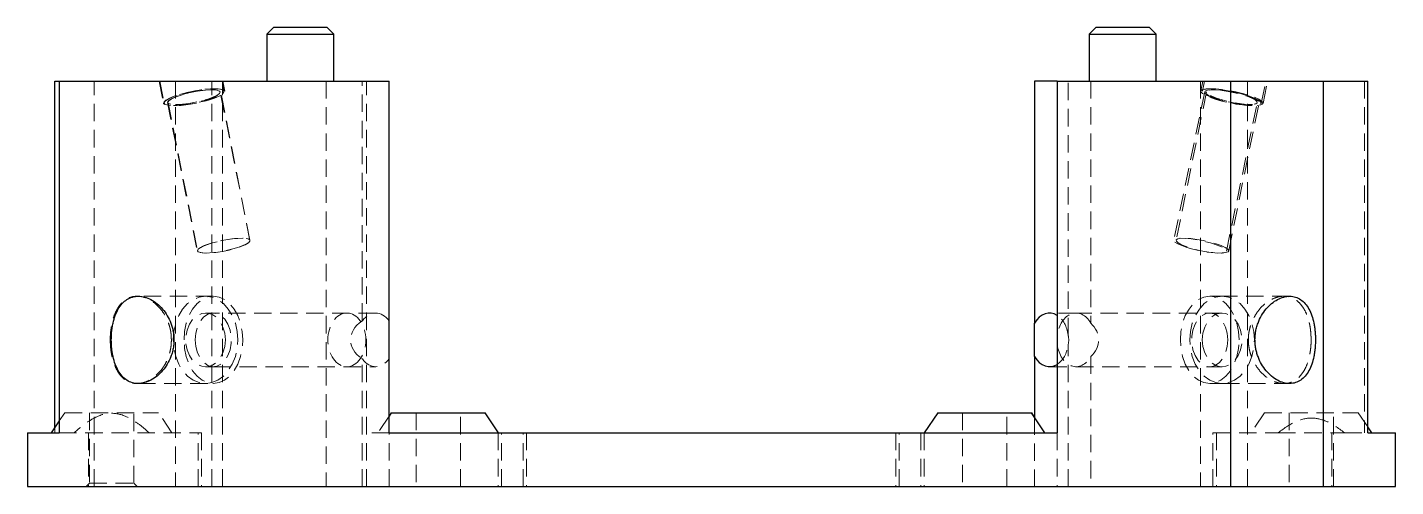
# Model space of a CAD drawing. Header units: millimetres. Extents: x 33 to 273, y 40 to 208.
# Drawn here: x 173 to 273, y 40.2 to 73.8 of the extents above; entities that cross this region are included whole.
import ezdxf

# ---------------------------------------------------------------- set-up
doc = ezdxf.new("R2010")
doc.units = ezdxf.units.MM
doc.linetypes.add('HIDDEN', pattern=[1.905, 1.27, -0.635])

msp = doc.modelspace()

# ---------------------------------------------------------------- linework, layer by layer
at = {"color": 7, "linetype": 'Continuous', "lineweight": 25}
for p, q in [((190.99, 73.77), (190.5, 73.28)), ((190.5, 73.28), (190.5, 69.84)), ((190.5, 73.28), (195.4, 73.28)), ((194.91, 73.77), (190.99, 73.77)), ((195.4, 73.28), (194.91, 73.77)), ((195.4, 69.84), (195.4, 73.28)), ((251.09, 73.77), (250.6, 73.28)), ((250.6, 73.28), (250.6, 69.84)), ((250.6, 73.28), (253.05, 73.28)), ((253.05, 73.77), (251.09, 73.77)), ((255.01, 73.77), (253.05, 73.77)), ((253.05, 73.28), (255.5, 73.28)), ((255.5, 73.28), (255.01, 73.77)), ((255.5, 69.84), (255.5, 73.28)), ((175, 44.54), (175, 69.84)), ((175, 69.84), (175.33, 69.84)), ((175.33, 69.84), (175.33, 44.16)), ((175.33, 69.84), (177.99, 69.84)), ((177.99, 69.84), (186.05, 69.84)), ((186.05, 69.84), (199.44, 69.84)), ((199.44, 44.16), (199.44, 69.84)), ((246.61, 69.84), (246.61, 52.17)), ((248.27, 69.84), (246.61, 69.84)), ((248.27, 69.84), (260.95, 69.84)), ((248.27, 69.84), (248.27, 44.16)), ((260.95, 40.24), (260.95, 69.84)), ((260.95, 69.84), (267.72, 69.84)), ((267.72, 40.24), (267.72, 69.84)), ((267.72, 69.84), (270.96, 69.84)), ((270.96, 44.16), (270.96, 69.84)), ((246.61, 49.73), (246.61, 52.17)), ((246.61, 49.73), (246.61, 45.29)), ((175.33, 45.03), (174.75, 44.16)), ((175.33, 45.03), (174.75, 44.16)), ((199.6, 45.63), (199.44, 45.39)), ((199.6, 45.63), (206.46, 45.63)), ((207.44, 44.16), (206.46, 45.63)), ((239.53, 45.63), (238.55, 44.16)), ((239.53, 45.63), (246.39, 45.63)), ((247.37, 44.16), (246.39, 45.63)), ((246.39, 45.63), (246.4, 45.63)), ((246.61, 45.3), (246.4, 45.63)), ((173, 44.16), (173, 40.24)), ((173, 44.16), (175.33, 44.16)), ((199.44, 44.16), (248.27, 44.16)), ((271.25, 44.16), (270.96, 44.6)), ((270.96, 44.16), (273, 44.16)), ((273, 40.24), (273, 44.16)), ((173, 40.24), (177.99, 40.24)), ((177.99, 40.24), (186.05, 40.24)), ((186.05, 40.24), (260.95, 40.24)), ((260.95, 40.24), (267.72, 40.24)), ((267.72, 40.24), (273, 40.24))]:
    msp.add_line(p, q, dxfattribs=at)
at = {"color": 7, "linetype": 'HIDDEN', "lineweight": 18}
for p, q in [((177.89, 40.24), (177.89, 69.84)), ((182.63, 69.84), (182.95, 68.22)), ((182.68, 69.84), (183, 68.23)), ((183.82, 69.84), (183.82, 40.24)), ((186.48, 40.24), (186.48, 69.84)), ((189.27, 58.22), (187.09, 69.06)), ((189.27, 58.21), (187.14, 69.05)), ((187.37, 69.11), (187.23, 69.84)), ((187.25, 40.24), (187.25, 69.84)), ((187.43, 69.1), (187.28, 69.84)), ((194.85, 69.84), (194.85, 40.24)), ((197.48, 52.35), (197.48, 69.84)), ((197.79, 40.24), (197.79, 69.84)), ((249.06, 51.3), (249.06, 69.84)), ((250.72, 69.84), (250.72, 52.17)), ((259.05, 69.07), (256.79, 58.23)), ((259.18, 69.06), (256.96, 58.22)), ((258.74, 69.84), (258.74, 40.24)), ((258.91, 69.84), (258.76, 69.13)), ((259.04, 69.84), (258.89, 69.12)), ((262.17, 40.24), (262.17, 69.84)), ((263.18, 68.21), (263.52, 69.84)), ((263.31, 68.22), (263.64, 69.84)), ((270.72, 69.84), (270.72, 44.16)), ((183.24, 68.28), (185.42, 57.44)), ((183.29, 68.29), (185.43, 57.45)), ((260.63, 57.43), (262.89, 68.27)), ((260.8, 57.44), (263.02, 68.28)), ((181.1, 54.14), (181.02, 54.14)), ((186.59, 54.14), (181.1, 54.14)), ((260.32, 54.14), (259.41, 54.14)), ((265.25, 54.14), (260.32, 54.14)), ((186.59, 52.91), (186.02, 52.91)), ((198.46, 52.91), (186.59, 52.91)), ((249.64, 52.91), (247.7, 52.91)), ((260.32, 52.91), (249.64, 52.91)), ((249.06, 40.24), (249.06, 50.6)), ((197.48, 40.24), (197.48, 49.55)), ((250.72, 49.73), (250.72, 40.24)), ((186.02, 48.99), (186.59, 48.99)), ((186.59, 48.99), (198.46, 48.99)), ((247.7, 48.99), (249.64, 48.99)), ((249.64, 48.99), (260.32, 48.99)), ((181.02, 47.76), (181.1, 47.76)), ((181.1, 47.76), (186.59, 47.76)), ((259.41, 47.76), (260.32, 47.76)), ((260.32, 47.76), (265.25, 47.76)), ((175.73, 45.63), (175.33, 45.03)), ((175.73, 45.63), (175.33, 45.03)), ((175.73, 45.63), (182.59, 45.63)), ((177.54, 45.63), (177.54, 40.48)), ((177.54, 45.63), (177.54, 40.48)), ((180.78, 40.48), (180.78, 45.63)), ((180.78, 40.48), (180.78, 45.63)), ((183.57, 44.16), (182.59, 45.63)), ((183.57, 44.16), (182.59, 45.63)), ((199.44, 45.39), (198.62, 44.16)), ((201.42, 45.63), (201.42, 40.24)), ((204.65, 40.24), (204.65, 45.63)), ((239.53, 45.63), (238.55, 44.16)), ((241.34, 45.63), (241.34, 40.24)), ((241.35, 45.63), (241.35, 40.24)), ((244.58, 40.24), (244.58, 45.63)), ((244.58, 40.24), (244.58, 45.63)), ((246.61, 45.29), (246.61, 40.24)), ((263.41, 45.63), (262.43, 44.16)), ((263.41, 45.63), (270.27, 45.63)), ((265.22, 45.63), (265.22, 40.24)), ((268.46, 40.24), (268.46, 45.63)), ((270.96, 44.6), (270.27, 45.63)), ((175, 44.16), (175, 44.54)), ((175.33, 44.16), (185.73, 44.16)), ((177.46, 44.16), (177.46, 40.24)), ((185.49, 40.24), (185.49, 44.16)), ((185.73, 44.16), (185.73, 40.24)), ((199.44, 44.16), (197.79, 44.16)), ((199.44, 40.24), (199.44, 44.16)), ((207.41, 44.16), (207.41, 40.24)), ((207.65, 40.24), (207.65, 44.16)), ((209.23, 40.24), (209.23, 44.16)), ((209.48, 44.16), (209.48, 40.24)), ((236.48, 44.16), (236.48, 40.24)), ((236.72, 40.24), (236.72, 44.16)), ((238.3, 44.16), (238.3, 40.24)), ((238.54, 44.16), (238.54, 40.24)), ((248.27, 44.16), (248.27, 40.24)), ((259.65, 40.24), (259.65, 44.16)), ((259.65, 44.16), (264.42, 44.16)), ((259.9, 44.16), (259.9, 40.24)), ((264.42, 44.16), (269.26, 44.16)), ((268.34, 44.16), (268.34, 40.24)), ((269.26, 44.16), (270.96, 44.16)), ((177.54, 40.48), (177.3, 40.24)), ((177.54, 40.48), (177.3, 40.24)), ((177.54, 40.48), (180.78, 40.48)), ((181.02, 40.24), (180.78, 40.48)), ((181.02, 40.24), (180.78, 40.48))]:
    msp.add_line(p, q, dxfattribs=at)
at = {"color": 7, "linetype": 'HIDDEN', "lineweight": 18, "flags": 128}
for points in [[(186.77, 68.67), (186.38, 68.53), (185.92, 68.39), (185.42, 68.27), (184.9, 68.17), (184.4, 68.1), (183.95, 68.06), (183.55, 68.05), (183.25, 68.07), (183.04, 68.13), (182.95, 68.22), (182.99, 68.33), (183.13, 68.46), (183.39, 68.6), (183.74, 68.74), (184.17, 68.88), (184.66, 69.01), (185.17, 69.12), (185.68, 69.21), (186.16, 69.26), (186.59, 69.29), (186.94, 69.28), (187.2, 69.24), (187.34, 69.17), (187.37, 69.07), (187.28, 68.95), (187.08, 68.81), (186.77, 68.67)], [(183.58, 68.67), (183.28, 68.53), (183.08, 68.39), (183, 68.27), (183.04, 68.17), (183.2, 68.1), (183.46, 68.06), (183.82, 68.05), (184.25, 68.07), (184.74, 68.13), (185.25, 68.22), (185.76, 68.33), (186.24, 68.46), (186.67, 68.6), (187.01, 68.74), (187.26, 68.88), (187.4, 69.01), (187.42, 69.12), (187.32, 69.21), (187.11, 69.26), (186.8, 69.29), (186.4, 69.28), (185.93, 69.24), (185.43, 69.17), (184.92, 69.07), (184.42, 68.95), (183.96, 68.81), (183.58, 68.67)], [(186.56, 68.67), (186.85, 68.8), (187.03, 68.93), (187.09, 69.04), (187.03, 69.12), (186.85, 69.18), (186.57, 69.21), (186.2, 69.2), (185.76, 69.16), (185.29, 69.09), (184.81, 68.99), (184.35, 68.87), (183.94, 68.74), (183.61, 68.6), (183.38, 68.47), (183.26, 68.35), (183.25, 68.25), (183.37, 68.18), (183.6, 68.14), (183.93, 68.13), (184.34, 68.15), (184.8, 68.21), (185.28, 68.3), (185.75, 68.41), (186.19, 68.53), (186.56, 68.67)], [(183.79, 68.67), (184.16, 68.8), (184.59, 68.93), (185.06, 69.04), (185.54, 69.12), (186.01, 69.18), (186.42, 69.21), (186.75, 69.2), (186.99, 69.16), (187.12, 69.09), (187.13, 68.99), (187.01, 68.87), (186.79, 68.74), (186.46, 68.6), (186.06, 68.47), (185.6, 68.35), (185.12, 68.25), (184.65, 68.18), (184.21, 68.14), (183.83, 68.13), (183.54, 68.15), (183.36, 68.21), (183.29, 68.3), (183.34, 68.41), (183.51, 68.53), (183.79, 68.67)], [(259.42, 68.67), (259.82, 68.53), (260.29, 68.39), (260.79, 68.27), (261.31, 68.17), (261.8, 68.1), (262.25, 68.06), (262.63, 68.05), (262.92, 68.07), (263.11, 68.13), (263.18, 68.22), (263.13, 68.33), (262.97, 68.46), (262.69, 68.6), (262.33, 68.74), (261.89, 68.88), (261.4, 69.01), (260.89, 69.12), (260.38, 69.21), (259.91, 69.26), (259.49, 69.29), (259.15, 69.28), (258.91, 69.24), (258.78, 69.17), (258.77, 69.07), (258.88, 68.95), (259.1, 68.81), (259.42, 68.67)], [(262.68, 68.67), (262.99, 68.53), (263.2, 68.39), (263.3, 68.27), (263.28, 68.17), (263.14, 68.1), (262.89, 68.06), (262.55, 68.05), (262.12, 68.07), (261.64, 68.13), (261.14, 68.22), (260.62, 68.33), (260.14, 68.46), (259.71, 68.6), (259.35, 68.74), (259.08, 68.88), (258.93, 69.01), (258.89, 69.12), (258.97, 69.21), (259.16, 69.26), (259.46, 69.29), (259.85, 69.28), (260.3, 69.24), (260.8, 69.17), (261.32, 69.07), (261.82, 68.95), (262.28, 68.81), (262.68, 68.67)], [(259.62, 68.67), (259.32, 68.8), (259.13, 68.93), (259.05, 69.04), (259.09, 69.12), (259.25, 69.18), (259.52, 69.21), (259.88, 69.2), (260.31, 69.16), (260.77, 69.09), (261.26, 68.99), (261.72, 68.87), (262.14, 68.74), (262.48, 68.6), (262.73, 68.47), (262.86, 68.35), (262.88, 68.25), (262.78, 68.18), (262.57, 68.14), (262.25, 68.13), (261.85, 68.15), (261.4, 68.21), (260.92, 68.3), (260.45, 68.41), (260, 68.53), (259.62, 68.67)], [(262.47, 68.67), (262.1, 68.8), (261.66, 68.93), (261.18, 69.04), (260.7, 69.12), (260.24, 69.18), (259.84, 69.21), (259.52, 69.2), (259.3, 69.16), (259.19, 69.09), (259.19, 68.99), (259.32, 68.87), (259.56, 68.74), (259.9, 68.6), (260.31, 68.47), (260.77, 68.35), (261.26, 68.25), (261.73, 68.18), (262.16, 68.14), (262.52, 68.13), (262.8, 68.15), (262.97, 68.21), (263.02, 68.3), (262.95, 68.41), (262.76, 68.53), (262.47, 68.67)], [(188.74, 57.83), (188.37, 57.7), (187.93, 57.57), (187.46, 57.46), (186.98, 57.37), (186.52, 57.32), (186.11, 57.29), (185.78, 57.3), (185.55, 57.34), (185.43, 57.41), (185.44, 57.51), (185.56, 57.63), (185.79, 57.76), (186.12, 57.9), (186.53, 58.03), (186.99, 58.15), (187.47, 58.25), (187.94, 58.32), (188.38, 58.36), (188.75, 58.37), (189.03, 58.34), (189.21, 58.29), (189.27, 58.2), (189.21, 58.09), (189.03, 57.97), (188.74, 57.83)], [(185.93, 57.83), (185.65, 57.7), (185.48, 57.57), (185.43, 57.46), (185.49, 57.37), (185.68, 57.32), (185.97, 57.29), (186.34, 57.3), (186.78, 57.34), (187.26, 57.41), (187.74, 57.51), (188.2, 57.63), (188.6, 57.76), (188.93, 57.9), (189.15, 58.03), (189.26, 58.15), (189.26, 58.25), (189.13, 58.32), (188.89, 58.36), (188.55, 58.37), (188.14, 58.34), (187.68, 58.29), (187.2, 58.2), (186.73, 58.09), (186.29, 57.97), (185.93, 57.83)], [(257.37, 57.83), (257.75, 57.7), (258.19, 57.57), (258.67, 57.46), (259.15, 57.37), (259.6, 57.32), (259.99, 57.29), (260.31, 57.3), (260.53, 57.34), (260.63, 57.41), (260.61, 57.51), (260.47, 57.63), (260.22, 57.76), (259.88, 57.9), (259.46, 58.03), (259, 58.15), (258.52, 58.25), (258.05, 58.32), (257.62, 58.36), (257.26, 58.37), (257, 58.34), (256.84, 58.29), (256.79, 58.2), (256.87, 58.09), (257.07, 57.97), (257.37, 57.83)], [(260.26, 57.83), (260.55, 57.7), (260.73, 57.57), (260.8, 57.46), (260.75, 57.37), (260.58, 57.32), (260.31, 57.29), (259.94, 57.3), (259.51, 57.34), (259.04, 57.41), (258.56, 57.51), (258.1, 57.63), (257.69, 57.76), (257.35, 57.9), (257.11, 58.03), (256.98, 58.15), (256.97, 58.25), (257.08, 58.32), (257.3, 58.36), (257.63, 58.37), (258.03, 58.34), (258.48, 58.29), (258.96, 58.2), (259.44, 58.09), (259.88, 57.97), (260.26, 57.83)], [(188.37, 50.95), (188.33, 51.57), (188.2, 52.17), (187.98, 52.72), (187.68, 53.2), (187.33, 53.6), (186.92, 53.89), (186.48, 54.08), (186.02, 54.14), (185.56, 54.08), (185.12, 53.89), (184.71, 53.6), (184.35, 53.2), (184.06, 52.72), (183.84, 52.17), (183.71, 51.57), (183.66, 50.95), (183.71, 50.33), (183.84, 49.73), (184.06, 49.18), (184.35, 48.7), (184.71, 48.3), (185.12, 48.01), (185.56, 47.83), (186.02, 47.76), (186.48, 47.83), (186.92, 48.01), (187.33, 48.3), (187.68, 48.7), (187.98, 49.18), (188.2, 49.73), (188.33, 50.33), (188.37, 50.95)], [(184.45, 50.95), (184.49, 51.57), (184.61, 52.17), (184.81, 52.72), (185.07, 53.2), (185.4, 53.6), (185.77, 53.89), (186.17, 54.08), (186.59, 54.14), (187.01, 54.08), (187.41, 53.89), (187.78, 53.6), (188.11, 53.2), (188.37, 52.72), (188.57, 52.17), (188.7, 51.57), (188.74, 50.95), (188.7, 50.33), (188.57, 49.73), (188.37, 49.18), (188.11, 48.7), (187.78, 48.3), (187.41, 48.01), (187.01, 47.83), (186.59, 47.76), (186.17, 47.83), (185.77, 48.01), (185.4, 48.3), (185.07, 48.7), (184.81, 49.18), (184.61, 49.73), (184.49, 50.33), (184.45, 50.95)], [(261.56, 50.95), (261.52, 51.57), (261.39, 52.17), (261.2, 52.72), (260.93, 53.2), (260.6, 53.6), (260.23, 53.89), (259.83, 54.08), (259.41, 54.14), (258.99, 54.08), (258.59, 53.89), (258.22, 53.6), (257.9, 53.2), (257.63, 52.72), (257.43, 52.17), (257.31, 51.57), (257.27, 50.95), (257.31, 50.33), (257.43, 49.73), (257.63, 49.18), (257.9, 48.7), (258.22, 48.3), (258.59, 48.01), (258.99, 47.83), (259.41, 47.76), (259.83, 47.83), (260.23, 48.01), (260.6, 48.3), (260.93, 48.7), (261.2, 49.18), (261.39, 49.73), (261.52, 50.33), (261.56, 50.95)], [(257.97, 50.95), (258.01, 51.57), (258.14, 52.17), (258.36, 52.72), (258.66, 53.2), (259.01, 53.6), (259.42, 53.89), (259.86, 54.08), (260.32, 54.14), (260.78, 54.08), (261.22, 53.89), (261.63, 53.6), (261.99, 53.2), (262.28, 52.72), (262.5, 52.17), (262.63, 51.57), (262.68, 50.95), (262.63, 50.33), (262.5, 49.73), (262.28, 49.18), (261.99, 48.7), (261.63, 48.3), (261.22, 48.01), (260.78, 47.83), (260.32, 47.76), (259.86, 47.83), (259.42, 48.01), (259.01, 48.3), (258.66, 48.7), (258.36, 49.18), (258.14, 49.73), (258.01, 50.33), (257.97, 50.95)], [(187.47, 50.95), (187.42, 50.46), (187.29, 50.01), (187.08, 49.61), (186.8, 49.29), (186.47, 49.09), (186.11, 48.99), (185.75, 49.02), (185.4, 49.18), (185.09, 49.44), (184.85, 49.8), (184.67, 50.23), (184.58, 50.7), (184.58, 51.2), (184.67, 51.67), (184.85, 52.1), (185.09, 52.46), (185.4, 52.72), (185.75, 52.88), (186.11, 52.91), (186.47, 52.82), (186.8, 52.61), (187.08, 52.29), (187.29, 51.89), (187.42, 51.44), (187.47, 50.95)], [(185.27, 50.95), (185.31, 50.46), (185.43, 50.01), (185.63, 49.61), (185.88, 49.29), (186.18, 49.09), (186.51, 48.99), (186.84, 49.02), (187.15, 49.18), (187.43, 49.44), (187.66, 49.8), (187.82, 50.23), (187.9, 50.7), (187.9, 51.2), (187.82, 51.67), (187.66, 52.1), (187.43, 52.46), (187.15, 52.72), (186.84, 52.88), (186.51, 52.91), (186.18, 52.82), (185.88, 52.61), (185.63, 52.29), (185.43, 51.89), (185.31, 51.44), (185.27, 50.95)], [(260.73, 50.95), (260.69, 51.44), (260.57, 51.89), (260.37, 52.29), (260.12, 52.61), (259.82, 52.82), (259.49, 52.91), (259.16, 52.88), (258.85, 52.72), (258.57, 52.46), (258.34, 52.1), (258.18, 51.67), (258.1, 51.2), (258.1, 50.7), (258.18, 50.23), (258.34, 49.8), (258.57, 49.44), (258.85, 49.18), (259.16, 49.02), (259.49, 48.99), (259.82, 49.09), (260.12, 49.29), (260.37, 49.61), (260.57, 50.01), (260.69, 50.46), (260.73, 50.95)], [(258.87, 50.95), (258.92, 50.46), (259.05, 50.01), (259.26, 49.61), (259.54, 49.29), (259.87, 49.09), (260.23, 48.99), (260.59, 49.02), (260.94, 49.18), (261.25, 49.44), (261.49, 49.8), (261.67, 50.23), (261.76, 50.7), (261.76, 51.2), (261.67, 51.67), (261.49, 52.1), (261.25, 52.46), (260.94, 52.72), (260.59, 52.88), (260.23, 52.91), (259.87, 52.82), (259.54, 52.61), (259.26, 52.29), (259.05, 51.89), (258.92, 51.44), (258.87, 50.95)]]:
    msp.add_lwpolyline(points, dxfattribs=at)
at = {"color": 7, "linetype": 'HIDDEN', "lineweight": 18}
for centre, major_axis, ratio, start_param, end_param in [((198.46, 50.95), (0, 1.96), 0.70789, 5.49315, 7.06178), ((249.64, 50.95), (0, 1.96), 0.70789, 5.38662, 7.67843), ((199.53, 50.95), (-2.91, 0), 0.67313, 5.50814, 7.05823), ((199.53, 50.95), (-2.91, 0), 0.67313, 5.49098, 5.50815), ((247.7, 50.95), (0, 1.96), 0.70789, 4.89208, 5.85879), ((248.65, 50.95), (-2.65, 0), 0.73952, 2.46736, 3.81583), ((246.2, 50.95), (2.91, 0), 0.67313, 6.1035, 6.46287), ((249.64, 50.95), (0, 1.96), 0.70789, 1.74634, 4.03816), ((247.7, 50.95), (0, 1.96), 0.70789, 3.56599, 4.5327), ((199.53, 50.95), (-2.91, 0), 0.67313, 0.77504, 0.7922), ((198.46, 50.95), (0, 1.96), 0.70789, 2.363, 3.93162)]:
    msp.add_ellipse(centre, major_axis=major_axis, ratio=ratio, start_param=start_param, end_param=end_param, dxfattribs=at)
at = {"color": 7, "linetype": 'Continuous', "lineweight": 25}
for start_param, end_param in [(5.85879, 7.18093), (2.24386, 3.56599)]:
    msp.add_ellipse((247.7, 50.95), major_axis=(0, 1.96), ratio=0.70789, start_param=start_param, end_param=end_param, dxfattribs=at)
at = {"color": 7, "linetype": 'HIDDEN', "lineweight": 18}
msp.add_ellipse((196.35, 50.95), major_axis=(0, 1.96), ratio=0.70789, dxfattribs=at)
for points, knots in [([(183.53, 50.95), (183.52, 51.01), (183.52, 51.13), (183.51, 51.31), (183.49, 51.49), (183.46, 51.66), (183.42, 51.83), (183.37, 52.01), (183.27, 52.31), (183.08, 52.74), (182.74, 53.22), (182.34, 53.62), (181.91, 53.92), (181.45, 54.1), (181, 54.16), (180.57, 54.09), (180.18, 53.91), (179.84, 53.61), (179.56, 53.21), (179.33, 52.73), (179.2, 52.27), (179.13, 51.88), (179.09, 51.57), (179.06, 51.26), (179.06, 51.05), (179.06, 50.95)], [0, 0, 0, 0, 0.01798, 0.03584, 0.05361, 0.07137, 0.08917, 0.10707, 0.12513, 0.18754, 0.25013, 0.31272, 0.37516, 0.4376, 0.49997, 0.56234, 0.62497, 0.68746, 0.75, 0.81279, 0.87504, 0.90658, 0.93771, 0.96873, 1, 1, 1, 1]), ([(266.82, 50.95), (266.82, 51.01), (266.82, 51.13), (266.81, 51.31), (266.8, 51.49), (266.78, 51.66), (266.76, 51.84), (266.73, 52.01), (266.66, 52.31), (266.54, 52.74), (266.31, 53.22), (266.02, 53.62), (265.67, 53.92), (265.27, 54.1), (264.83, 54.16), (264.37, 54.09), (263.91, 53.91), (263.46, 53.61), (263.05, 53.21), (262.71, 52.73), (262.49, 52.27), (262.36, 51.88), (262.29, 51.57), (262.24, 51.26), (262.24, 51.05), (262.24, 50.95)], [0, 0, 0, 0, 0.01799, 0.03584, 0.05362, 0.07137, 0.08918, 0.10708, 0.12515, 0.18756, 0.25014, 0.31275, 0.37518, 0.43761, 0.49996, 0.56233, 0.62497, 0.68747, 0.75001, 0.81284, 0.87506, 0.90662, 0.93773, 0.96875, 1, 1, 1, 1]), ([(179.06, 50.95), (179.06, 50.89), (179.06, 50.77), (179.07, 50.59), (179.08, 50.42), (179.1, 50.24), (179.12, 50.07), (179.15, 49.9), (179.21, 49.59), (179.33, 49.17), (179.56, 48.69), (179.84, 48.29), (180.18, 47.99), (180.57, 47.81), (181, 47.74), (181.45, 47.8), (181.91, 47.98), (182.34, 48.28), (182.74, 48.68), (183.08, 49.16), (183.29, 49.63), (183.41, 50.02), (183.48, 50.33), (183.52, 50.64), (183.52, 50.85), (183.53, 50.95)], [0, 0, 0, 0, 0.01792, 0.03572, 0.05346, 0.07119, 0.08899, 0.10691, 0.12501, 0.18725, 0.25004, 0.31258, 0.37509, 0.43769, 0.50007, 0.56242, 0.62488, 0.6873, 0.7499, 0.81248, 0.8749, 0.90639, 0.93752, 0.96862, 1, 1, 1, 1]), ([(262.24, 50.95), (262.24, 50.89), (262.24, 50.77), (262.25, 50.59), (262.28, 50.42), (262.31, 50.24), (262.35, 50.07), (262.4, 49.9), (262.51, 49.59), (262.71, 49.17), (263.05, 48.69), (263.46, 48.29), (263.91, 47.99), (264.37, 47.81), (264.83, 47.74), (265.27, 47.8), (265.67, 47.98), (266.02, 48.28), (266.31, 48.68), (266.54, 49.16), (266.67, 49.63), (266.75, 50.02), (266.79, 50.32), (266.82, 50.64), (266.82, 50.85), (266.82, 50.95)], [0, 0, 0, 0, 0.01791, 0.0357, 0.05343, 0.07116, 0.08896, 0.10688, 0.125, 0.18721, 0.25003, 0.31258, 0.37509, 0.43771, 0.50007, 0.56242, 0.62487, 0.68729, 0.7499, 0.81248, 0.8749, 0.90639, 0.93753, 0.96862, 1, 1, 1, 1]), ([(181.9, 44.16), (181.61, 44.43), (181.34, 44.65), (180.85, 45.01), (180.62, 45.15), (179.96, 45.49), (179.56, 45.59), (178.76, 45.59), (178.36, 45.49), (177.7, 45.15), (177.47, 45.01), (176.98, 44.65), (176.71, 44.43), (176.42, 44.16)], [0, 0, 0, 0, 0.125, 0.125, 0.25, 0.25, 0.5, 0.5, 0.75, 0.75, 0.875, 0.875, 1, 1, 1, 1]), ([(246.61, 45.28), (246.61, 45.29), (246.61, 45.31), (246.61, 45.13), (246.61, 44.75), (246.61, 44.37), (246.61, 44.16)], [0, 0, 0, 0, 0.09666, 0.34572, 0.63609, 1, 1, 1, 1]), ([(264.42, 44.16), (264.9, 44.55), (265.32, 44.82), (266.11, 45.16), (266.47, 45.24), (266.84, 45.24)], [0, 0, 0, 0, 0.5, 0.5, 1, 1, 1, 1]), ([(266.84, 45.24), (267.21, 45.24), (267.57, 45.16), (268.36, 44.82), (268.78, 44.55), (269.26, 44.16)], [0, 0, 0, 0, 0.5, 0.5, 1, 1, 1, 1])]:
    msp.add_open_spline(points, degree=3, knots=knots, dxfattribs=at)
at = {"color": 7, "linetype": 'Continuous', "lineweight": 25}
for points, knots in [([(179.13, 50.95), (179.14, 51.01), (179.14, 51.13), (179.14, 51.31), (179.16, 51.49), (179.18, 51.66), (179.2, 51.84), (179.23, 52.01), (179.29, 52.31), (179.41, 52.74), (179.64, 53.22), (179.92, 53.62), (180.27, 53.92), (180.67, 54.1), (181.11, 54.16), (181.57, 54.09), (182.04, 53.91), (182.48, 53.61), (182.89, 53.21), (183.24, 52.73), (183.46, 52.27), (183.59, 51.88), (183.66, 51.57), (183.71, 51.26), (183.71, 51.05), (183.71, 50.95)], [0, 0, 0, 0, 0.01798, 0.03583, 0.0536, 0.07136, 0.08917, 0.10707, 0.12514, 0.18755, 0.25014, 0.31276, 0.37519, 0.43762, 0.49996, 0.56232, 0.62497, 0.68747, 0.75001, 0.81286, 0.87507, 0.90663, 0.93775, 0.96876, 1, 1, 1, 1]), ([(262.72, 50.95), (262.72, 51.01), (262.73, 51.13), (262.74, 51.31), (262.76, 51.49), (262.79, 51.66), (262.83, 51.84), (262.88, 52.01), (262.99, 52.31), (263.18, 52.74), (263.53, 53.22), (263.93, 53.62), (264.37, 53.92), (264.82, 54.1), (265.27, 54.16), (265.69, 54.09), (266.07, 53.9), (266.4, 53.61), (266.67, 53.21), (266.88, 52.73), (267.01, 52.27), (267.08, 51.88), (267.11, 51.57), (267.14, 51.26), (267.14, 51.05), (267.14, 50.95)], [0, 0, 0, 0, 0.01797, 0.03581, 0.05358, 0.07134, 0.08914, 0.10705, 0.12513, 0.18752, 0.25015, 0.31277, 0.3752, 0.43762, 0.49995, 0.56228, 0.62494, 0.68745, 0.75003, 0.81291, 0.87508, 0.90667, 0.9378, 0.96879, 1, 1, 1, 1]), ([(183.71, 50.95), (183.71, 50.89), (183.71, 50.77), (183.7, 50.59), (183.67, 50.42), (183.64, 50.24), (183.6, 50.07), (183.55, 49.9), (183.44, 49.59), (183.24, 49.17), (182.89, 48.69), (182.48, 48.29), (182.04, 47.99), (181.57, 47.81), (181.11, 47.74), (180.67, 47.8), (180.27, 47.98), (179.92, 48.28), (179.64, 48.68), (179.41, 49.16), (179.28, 49.63), (179.2, 50.02), (179.16, 50.32), (179.14, 50.64), (179.14, 50.85), (179.13, 50.95)], [0, 0, 0, 0, 0.0179, 0.03569, 0.05341, 0.07114, 0.08894, 0.10687, 0.12499, 0.18719, 0.25003, 0.31258, 0.37509, 0.43772, 0.50008, 0.56241, 0.62486, 0.68728, 0.7499, 0.81249, 0.8749, 0.9064, 0.93754, 0.96863, 1, 1, 1, 1]), ([(267.14, 50.95), (267.14, 50.89), (267.14, 50.77), (267.13, 50.59), (267.12, 50.42), (267.1, 50.24), (267.08, 50.07), (267.06, 49.9), (267, 49.59), (266.88, 49.17), (266.67, 48.69), (266.4, 48.29), (266.07, 48), (265.69, 47.81), (265.27, 47.74), (264.82, 47.8), (264.37, 47.98), (263.93, 48.28), (263.53, 48.68), (263.18, 49.16), (262.97, 49.63), (262.84, 50.02), (262.77, 50.32), (262.73, 50.64), (262.73, 50.85), (262.72, 50.95)], [0, 0, 0, 0, 0.01788, 0.03564, 0.05336, 0.07108, 0.08888, 0.10682, 0.12496, 0.18711, 0.25001, 0.31258, 0.37509, 0.43775, 0.50008, 0.5624, 0.62484, 0.68725, 0.74989, 0.8125, 0.8749, 0.90642, 0.93756, 0.96864, 1, 1, 1, 1])]:
    msp.add_open_spline(points, degree=3, knots=knots, dxfattribs=at)

doc.saveas('drawing.dxf')
